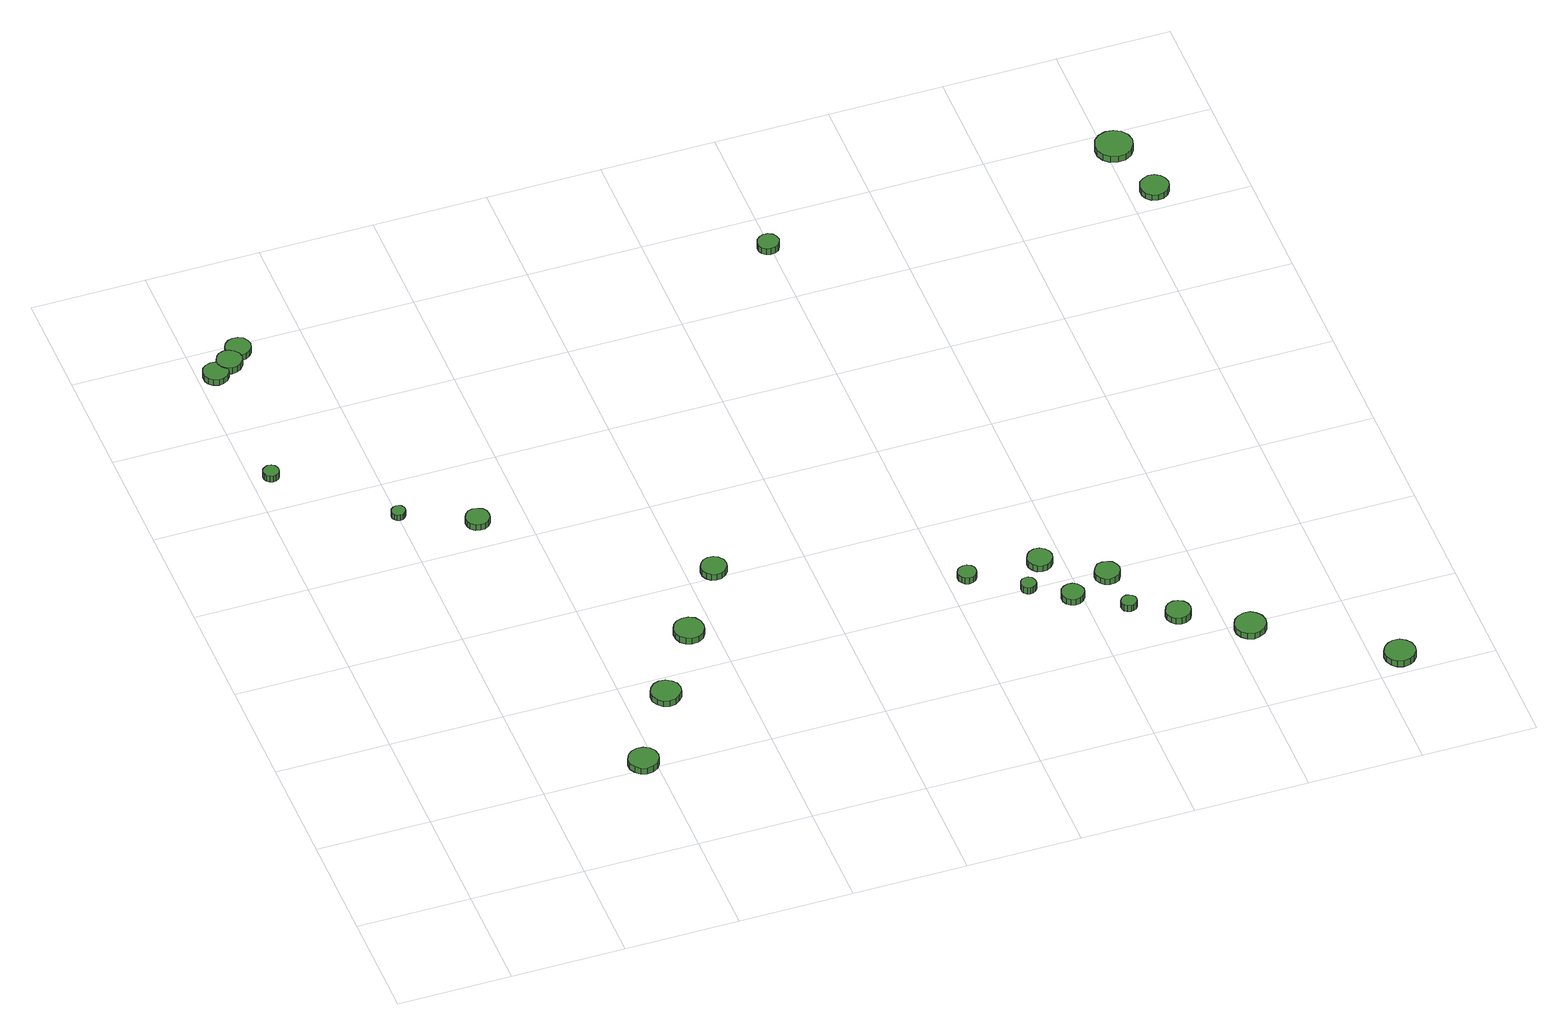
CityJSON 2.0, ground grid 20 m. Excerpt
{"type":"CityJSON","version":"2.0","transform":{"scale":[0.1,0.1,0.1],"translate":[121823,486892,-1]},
"CityObjects":{
"tree1":{"type":"SolitaryVegetationObject","attributes":{"function":"something"},"geometry":[{"type":"MultiSurface","lod":"1","boundaries":[[[0,1,2,3,4,5,6,7,8,9,10,11,12,13,14]],[[15,16,17,18,19,20,21,22,23,24,25,26,27,28,29]],[[0,29,28,1]],[[1,28,27,2]],[[2,27,26,3]],[[3,26,25,4]],[[4,25,24,5]],[[5,24,23,6]],[[6,23,22,7]],[[7,22,21,8]],[[8,21,20,9]],[[9,20,19,10]],[[10,19,18,11]],[[11,18,17,12]],[[12,17,16,13]],[[13,16,15,14]],[[14,15,29,0]]]}]},
"tree2":{"type":"SolitaryVegetationObject","attributes":{"function":"something"},"geometry":[{"type":"MultiSurface","lod":"1","boundaries":[[[30,31,32,33,34,35,36,37,38,39,40,41,42,43,44]],[[45,46,47,48,49,50,51,52,53,54,55,56,57,58,59]],[[30,59,58,31]],[[31,58,57,32]],[[32,57,56,33]],[[33,56,55,34]],[[34,55,54,35]],[[35,54,53,36]],[[36,53,52,37]],[[37,52,51,38]],[[38,51,50,39]],[[39,50,49,40]],[[40,49,48,41]],[[41,48,47,42]],[[42,47,46,43]],[[43,46,45,44]],[[44,45,59,30]]]}]},
"tree3":{"type":"SolitaryVegetationObject","attributes":{"function":"something"},"geometry":[{"type":"MultiSurface","lod":"1","boundaries":[[[60,61,62,63,64,65,66,67,68,69,70,71,72,73,74]],[[75,76,77,78,79,80,81,82,83,84,85,86,87,88,89]],[[60,89,88,61]],[[61,88,87,62]],[[62,87,86,63]],[[63,86,85,64]],[[64,85,84,65]],[[65,84,83,66]],[[66,83,82,67]],[[67,82,81,68]],[[68,81,80,69]],[[69,80,79,70]],[[70,79,78,71]],[[71,78,77,72]],[[72,77,76,73]],[[73,76,75,74]],[[74,75,89,60]]]}]},
"tree4":{"type":"SolitaryVegetationObject","attributes":{"function":"something"},"geometry":[{"type":"MultiSurface","lod":"1","boundaries":[[[90,91,92,93,94,95,96,97,98,99,100,101,102,103,104]],[[105,106,107,108,109,110,111,112,113,114,115,116,117,118,119]],[[90,119,118,91]],[[91,118,117,92]],[[92,117,116,93]],[[93,116,115,94]],[[94,115,114,95]],[[95,114,113,96]],[[96,113,112,97]],[[97,112,111,98]],[[98,111,110,99]],[[99,110,109,100]],[[100,109,108,101]],[[101,108,107,102]],[[102,107,106,103]],[[103,106,105,104]],[[104,105,119,90]]]}]},
"tree5":{"type":"SolitaryVegetationObject","attributes":{"function":"something"},"geometry":[{"type":"MultiSurface","lod":"1","boundaries":[[[120,121,122,123,124,125,126,127,128,129,130,131,132,133,134]],[[135,136,137,138,139,140,141,142,143,144,145,146,147,148,149]],[[120,149,148,121]],[[121,148,147,122]],[[122,147,146,123]],[[123,146,145,124]],[[124,145,144,125]],[[125,144,143,126]],[[126,143,142,127]],[[127,142,141,128]],[[128,141,140,129]],[[129,140,139,130]],[[130,139,138,131]],[[131,138,137,132]],[[132,137,136,133]],[[133,136,135,134]],[[134,135,149,120]]]}]},
"tree6":{"type":"SolitaryVegetationObject","attributes":{"function":"something"},"geometry":[{"type":"MultiSurface","lod":"1","boundaries":[[[150,151,152,153,154,155,156,157,158,159,160,161,162,163,164]],[[165,166,167,168,169,170,171,172,173,174,175,176,177,178,179]],[[150,179,178,151]],[[151,178,177,152]],[[152,177,176,153]],[[153,176,175,154]],[[154,175,174,155]],[[155,174,173,156]],[[156,173,172,157]],[[157,172,171,158]],[[158,171,170,159]],[[159,170,169,160]],[[160,169,168,161]],[[161,168,167,162]],[[162,167,166,163]],[[163,166,165,164]],[[164,165,179,150]]]}]},
"tree7":{"type":"SolitaryVegetationObject","attributes":{"function":"something"},"geometry":[{"type":"MultiSurface","lod":"1","boundaries":[[[180,181,182,183,184,185,186,187,188,189,190,191,192,193,194]],[[195,196,197,198,199,200,201,202,203,204,205,206,207,208,209]],[[180,209,208,181]],[[181,208,207,182]],[[182,207,206,183]],[[183,206,205,184]],[[184,205,204,185]],[[185,204,203,186]],[[186,203,202,187]],[[187,202,201,188]],[[188,201,200,189]],[[189,200,199,190]],[[190,199,198,191]],[[191,198,197,192]],[[192,197,196,193]],[[193,196,195,194]],[[194,195,209,180]]]}]},
"tree8":{"type":"SolitaryVegetationObject","attributes":{"function":"something"},"geometry":[{"type":"MultiSurface","lod":"1","boundaries":[[[210,211,212,213,214,215,216,217,218,219,220,221,222,223,224]],[[225,226,227,228,229,230,231,232,233,234,235,236,237,238,239]],[[210,239,238,211]],[[211,238,237,212]],[[212,237,236,213]],[[213,236,235,214]],[[214,235,234,215]],[[215,234,233,216]],[[216,233,232,217]],[[217,232,231,218]],[[218,231,230,219]],[[219,230,229,220]],[[220,229,228,221]],[[221,228,227,222]],[[222,227,226,223]],[[223,226,225,224]],[[224,225,239,210]]]}]},
"tree9":{"type":"SolitaryVegetationObject","attributes":{"function":"something"},"geometry":[{"type":"MultiSurface","lod":"1","boundaries":[[[240,241,242,243,244,245,246,247,248,249,250,251,252,253,254]],[[255,256,257,258,259,260,261,262,263,264,265,266,267,268,269]],[[240,269,268,241]],[[241,268,267,242]],[[242,267,266,243]],[[243,266,265,244]],[[244,265,264,245]],[[245,264,263,246]],[[246,263,262,247]],[[247,262,261,248]],[[248,261,260,249]],[[249,260,259,250]],[[250,259,258,251]],[[251,258,257,252]],[[252,257,256,253]],[[253,256,255,254]],[[254,255,269,240]]]}]},
"tree10":{"type":"SolitaryVegetationObject","attributes":{"function":"something"},"geometry":[{"type":"MultiSurface","lod":"1","boundaries":[[[270,271,272,273,274,275,276,277,278,279,280,281,282,283,284]],[[285,286,287,288,289,290,291,292,293,294,295,296,297,298,299]],[[270,299,298,271]],[[271,298,297,272]],[[272,297,296,273]],[[273,296,295,274]],[[274,295,294,275]],[[275,294,293,276]],[[276,293,292,277]],[[277,292,291,278]],[[278,291,290,279]],[[279,290,289,280]],[[280,289,288,281]],[[281,288,287,282]],[[282,287,286,283]],[[283,286,285,284]],[[284,285,299,270]]]}]},
"tree11":{"type":"SolitaryVegetationObject","attributes":{"function":"something"},"geometry":[{"type":"MultiSurface","lod":"1","boundaries":[[[300,301,302,303,304,305,306,307,308,309,310,311,312,313,314]],[[315,316,317,318,319,320,321,322,323,324,325,326,327,328,329]],[[300,329,328,301]],[[301,328,327,302]],[[302,327,326,303]],[[303,326,325,304]],[[304,325,324,305]],[[305,324,323,306]],[[306,323,322,307]],[[307,322,321,308]],[[308,321,320,309]],[[309,320,319,310]],[[310,319,318,311]],[[311,318,317,312]],[[312,317,316,313]],[[313,316,315,314]],[[314,315,329,300]]]}]},
"tree12":{"type":"SolitaryVegetationObject","attributes":{"function":"something"},"geometry":[{"type":"MultiSurface","lod":"1","boundaries":[[[330,331,332,333,334,335,336,337,338,339,340,341,342,343,344]],[[345,346,347,348,349,350,351,352,353,354,355,356,357,358,359]],[[330,359,358,331]],[[331,358,357,332]],[[332,357,356,333]],[[333,356,355,334]],[[334,355,354,335]],[[335,354,353,336]],[[336,353,352,337]],[[337,352,351,338]],[[338,351,350,339]],[[339,350,349,340]],[[340,349,348,341]],[[341,348,347,342]],[[342,347,346,343]],[[343,346,345,344]],[[344,345,359,330]]]}]},
"tree13":{"type":"SolitaryVegetationObject","attributes":{"function":"something"},"geometry":[{"type":"MultiSurface","lod":"1","boundaries":[[[360,361,362,363,364,365,366,367,368,369,370,371,372,373,374]],[[375,376,377,378,379,380,381,382,383,384,385,386,387,388,389]],[[360,389,388,361]],[[361,388,387,362]],[[362,387,386,363]],[[363,386,385,364]],[[364,385,384,365]],[[365,384,383,366]],[[366,383,382,367]],[[367,382,381,368]],[[368,381,380,369]],[[369,380,379,370]],[[370,379,378,371]],[[371,378,377,372]],[[372,377,376,373]],[[373,376,375,374]],[[374,375,389,360]]]}]},
"tree14":{"type":"SolitaryVegetationObject","attributes":{"function":"something"},"geometry":[{"type":"MultiSurface","lod":"1","boundaries":[[[390,391,392,393,394,395,396,397,398,399,400,401,402,403,404]],[[405,406,407,408,409,410,411,412,413,414,415,416,417,418,419]],[[390,419,418,391]],[[391,418,417,392]],[[392,417,416,393]],[[393,416,415,394]],[[394,415,414,395]],[[395,414,413,396]],[[396,413,412,397]],[[397,412,411,398]],[[398,411,410,399]],[[399,410,409,400]],[[400,409,408,401]],[[401,408,407,402]],[[402,407,406,403]],[[403,406,405,404]],[[404,405,419,390]]]}]},
"tree15":{"type":"SolitaryVegetationObject","attributes":{"function":"something"},"geometry":[{"type":"MultiSurface","lod":"1","boundaries":[[[420,421,422,423,424,425,426,427,428,429,430,431,432,433,434]],[[435,436,437,438,439,440,441,442,443,444,445,446,447,448,449]],[[420,449,448,421]],[[421,448,447,422]],[[422,447,446,423]],[[423,446,445,424]],[[424,445,444,425]],[[425,444,443,426]],[[426,443,442,427]],[[427,442,441,428]],[[428,441,440,429]],[[429,440,439,430]],[[430,439,438,431]],[[431,438,437,432]],[[432,437,436,433]],[[433,436,435,434]],[[434,435,449,420]]]}]},
"tree16":{"type":"SolitaryVegetationObject","attributes":{"function":"something"},"geometry":[{"type":"MultiSurface","lod":"1","boundaries":[[[450,451,452,453,454,455,456,457,458,459,460,461,462,463,464]],[[465,466,467,468,469,470,471,472,473,474,475,476,477,478,479]],[[450,479,478,451]],[[451,478,477,452]],[[452,477,476,453]],[[453,476,475,454]],[[454,475,474,455]],[[455,474,473,456]],[[456,473,472,457]],[[457,472,471,458]],[[458,471,470,459]],[[459,470,469,460]],[[460,469,468,461]],[[461,468,467,462]],[[462,467,466,463]],[[463,466,465,464]],[[464,465,479,450]]]}]},
"tree17":{"type":"SolitaryVegetationObject","attributes":{"function":"something"},"geometry":[{"type":"MultiSurface","lod":"1","boundaries":[[[480,481,482,483,484,485,486,487,488,489,490,491,492,493,494]],[[495,496,497,498,499,500,501,502,503,504,505,506,507,508,509]],[[480,509,508,481]],[[481,508,507,482]],[[482,507,506,483]],[[483,506,505,484]],[[484,505,504,485]],[[485,504,503,486]],[[486,503,502,487]],[[487,502,501,488]],[[488,501,500,489]],[[489,500,499,490]],[[490,499,498,491]],[[491,498,497,492]],[[492,497,496,493]],[[493,496,495,494]],[[494,495,509,480]]]}]},
"tree18":{"type":"SolitaryVegetationObject","attributes":{"function":"something"},"geometry":[{"type":"MultiSurface","lod":"1","boundaries":[[[510,511,512,513,514,515,516,517,518,519,520,521,522,523,524]],[[525,526,527,528,529,530,531,532,533,534,535,536,537,538,539]],[[510,539,538,511]],[[511,538,537,512]],[[512,537,536,513]],[[513,536,535,514]],[[514,535,534,515]],[[515,534,533,516]],[[516,533,532,517]],[[517,532,531,518]],[[518,531,530,519]],[[519,530,529,520]],[[520,529,528,521]],[[521,528,527,522]],[[522,527,526,523]],[[523,526,525,524]],[[524,525,539,510]]]}]},
"tree19":{"type":"SolitaryVegetationObject","attributes":{"function":"something"},"geometry":[{"type":"MultiSurface","lod":"1","boundaries":[[[540,541,542,543,544,545,546,547,548,549,550,551,552,553,554]],[[555,556,557,558,559,560,561,562,563,564,565,566,567,568,569]],[[540,569,568,541]],[[541,568,567,542]],[[542,567,566,543]],[[543,566,565,544]],[[544,565,564,545]],[[545,564,563,546]],[[546,563,562,547]],[[547,562,561,548]],[[548,561,560,549]],[[549,560,559,550]],[[550,559,558,551]],[[551,558,557,552]],[[552,557,556,553]],[[553,556,555,554]],[[554,555,569,540]]]}]},
"tree20":{"type":"SolitaryVegetationObject","attributes":{"function":"something"},"geometry":[{"type":"MultiSurface","lod":"1","boundaries":[[[570,571,572,573,574,575,576,577,578,579,580,581,582,583,584]],[[585,586,587,588,589,590,591,592,593,594,595,596,597,598,599]],[[570,599,598,571]],[[571,598,597,572]],[[572,597,596,573]],[[573,596,595,574]],[[574,595,594,575]],[[575,594,593,576]],[[576,593,592,577]],[[577,592,591,578]],[[578,591,590,579]],[[579,590,589,580]],[[580,589,588,581]],[[581,588,587,582]],[[582,587,586,583]],[[583,586,585,584]],[[584,585,599,570]]]}]},
"tree21":{"type":"SolitaryVegetationObject","attributes":{"function":"something"},"geometry":[{"type":"MultiSurface","lod":"1","boundaries":[[[600,601,602,603,604,605,606,607,608,609,610,611,612,613,614]],[[615,616,617,618,619,620,621,622,623,624,625,626,627,628,629]],[[600,629,628,601]],[[601,628,627,602]],[[602,627,626,603]],[[603,626,625,604]],[[604,625,624,605]],[[605,624,623,606]],[[606,623,622,607]],[[607,622,621,608]],[[608,621,620,609]],[[609,620,619,610]],[[610,619,618,611]],[[611,618,617,612]],[[612,617,616,613]],[[613,616,615,614]],[[614,615,629,600]]]}]},
"tree22":{"type":"SolitaryVegetationObject","attributes":{"function":"something"},"geometry":[{"type":"MultiSurface","lod":"1","boundaries":[[[630,631,632,633,634,635,636,637,638,639,640,641,642,643,644]],[[645,646,647,648,649,650,651,652,653,654,655,656,657,658,659]],[[630,659,658,631]],[[631,658,657,632]],[[632,657,656,633]],[[633,656,655,634]],[[634,655,654,635]],[[635,654,653,636]],[[636,653,652,637]],[[637,652,651,638]],[[638,651,650,639]],[[639,650,649,640]],[[640,649,648,641]],[[641,648,647,642]],[[642,647,646,643]],[[643,646,645,644]],[[644,645,659,630]]]}]}
},
"vertices":[
[48,1078,24],[47,1083,24],[44,1088,24],[39,1091,24],[33,1092,24],[28,1090,24],[23,1086,24],[21,1081,24],[21,1075,24],[23,1070,24],[28,1066,24],[33,1064,24],[39,1065,24],[44,1068,24],[47,1072,24],[47,1072,11],[44,1068,11],[39,1065,11],[33,1064,11],[28,1066,11],[23,1070,11],[21,1075,11],[21,1081,11],[23,1086,11],[28,1090,11],[33,1092,11],[39,1091,11],[44,1088,11],[47,1083,11],[48,1078,11],
[51,1335,26],[50,1344,26],[44,1351,26],[36,1356,26],[27,1357,26],[18,1354,26],[11,1348,26],[8,1340,26],[8,1330,26],[11,1322,26],[18,1316,26],[27,1313,26],[36,1314,26],[44,1319,26],[50,1326,26],[50,1326,14],[44,1319,14],[36,1314,14],[27,1313,14],[18,1316,14],[11,1322,14],[8,1330,14],[8,1340,14],[11,1348,14],[18,1354,14],[27,1357,14],[36,1356,14],[44,1351,14],[50,1344,14],[51,1335,14],
[406,214,22],[404,225,22],[398,234,22],[388,239,22],[377,240,22],[367,237,22],[359,230,22],[354,220,22],[354,209,22],[359,199,22],[367,192,22],[377,188,22],[388,190,22],[398,195,22],[404,204,22],[404,204,9],[398,195,9],[388,190,9],[377,188,9],[367,192,9],[359,199,9],[354,209,9],[354,220,9],[359,230,9],[367,237,9],[377,240,9],[388,239,9],[398,234,9],[404,225,9],[406,214,9],
[206,898,42],[205,903,42],[202,907,42],[198,909,42],[193,910,42],[188,908,42],[184,905,42],[182,900,42],[182,895,42],[184,891,42],[188,887,42],[193,886,42],[198,886,42],[202,889,42],[205,893,42],[205,893,30],[202,889,30],[198,886,30],[193,886,30],[188,887,30],[184,891,30],[182,895,30],[182,900,30],[184,905,30],[188,908,30],[193,910,30],[198,909,30],[202,907,30],[205,903,30],[206,898,30],
[82,1354,27],[80,1363,27],[74,1370,27],[66,1375,27],[57,1376,27],[48,1373,27],[42,1367,27],[38,1358,27],[38,1349,27],[42,1341,27],[48,1335,27],[57,1332,27],[66,1333,27],[74,1337,27],[80,1345,27],[80,1345,14],[74,1337,14],[66,1333,14],[57,1332,14],[48,1335,14],[42,1341,14],[38,1349,14],[38,1358,14],[42,1367,14],[48,1373,14],[57,1376,14],[66,1375,14],[74,1370,14],[80,1363,14],[82,1354,14],
[106,1379,26],[104,1388,26],[99,1396,26],[91,1400,26],[82,1401,26],[73,1398,26],[66,1392,26],[62,1384,26],[62,1375,26],[66,1366,26],[73,1360,26],[82,1357,26],[91,1358,26],[99,1363,26],[104,1370,26],[104,1370,14],[99,1363,14],[91,1358,14],[82,1357,14],[73,1360,14],[66,1366,14],[62,1375,14],[62,1384,14],[66,1392,14],[73,1398,14],[82,1401,14],[91,1400,14],[99,1396,14],[104,1388,14],[106,1379,14],
[335,848,34],[334,856,34],[329,863,34],[321,867,34],[313,868,34],[305,866,34],[298,860,34],[295,852,34],[295,844,34],[298,836,34],[305,830,34],[313,828,34],[321,828,34],[329,833,34],[334,840,34],[334,840,21],[329,833,21],[321,828,21],[313,828,21],[305,830,21],[298,836,21],[295,844,21],[295,852,21],[298,860,21],[305,866,21],[313,868,21],[321,867,21],[329,863,21],[334,856,21],[335,848,21],
[495,354,24],[493,365,24],[486,373,24],[477,379,24],[466,380,24],[456,377,24],[448,369,24],[443,359,24],[443,349,24],[448,339,24],[456,331,24],[466,328,24],[477,329,24],[486,335,24],[493,343,24],[493,343,12],[486,335,12],[477,329,12],[466,328,12],[456,331,12],[448,339,12],[443,349,12],[443,359,12],[448,369,12],[456,377,12],[466,380,12],[477,379,12],[486,373,12],[493,365,12],[495,354,12],
[580,479,30],[578,490,30],[572,499,30],[562,504,30],[551,505,30],[541,502,30],[533,495,30],[529,485,30],[529,474,30],[533,464,30],[541,457,30],[551,453,30],[562,454,30],[572,460,30],[578,469,30],[578,469,17],[572,460,17],[562,454,17],[551,453,17],[541,457,17],[533,464,17],[529,474,17],[529,485,17],[533,495,17],[541,502,17],[551,505,17],[562,504,17],[572,499,17],[578,490,17],[580,479,17],
[664,602,36],[662,611,36],[656,619,36],[648,623,36],[639,624,36],[630,621,36],[624,615,36],[620,607,36],[620,597,36],[624,589,36],[630,583,36],[639,580,36],[648,581,36],[656,586,36],[662,593,36],[662,593,23],[656,586,23],[648,581,23],[639,580,23],[630,583,23],[624,589,23],[620,597,23],[620,607,23],[624,615,23],[630,621,23],[639,624,23],[648,623,23],[656,619,23],[662,611,23],[664,602,23],
[1048,449,34],[1047,456,34],[1043,461,34],[1037,465,34],[1030,465,34],[1024,463,34],[1019,459,34],[1016,453,34],[1016,446,34],[1019,440,34],[1024,435,34],[1030,433,34],[1037,434,34],[1043,437,34],[1047,443,34],[1047,443,21],[1043,437,21],[1037,434,21],[1030,433,21],[1024,435,21],[1019,440,21],[1016,446,21],[1016,453,21],[1019,459,21],[1024,463,21],[1030,465,21],[1037,465,21],[1043,461,21],[1047,456,21],[1048,449,21],
[1132,391,33],[1131,396,33],[1128,401,33],[1123,404,33],[1117,404,33],[1112,403,33],[1108,399,33],[1106,394,33],[1106,388,33],[1108,383,33],[1112,379,33],[1117,377,33],[1123,378,33],[1128,381,33],[1131,385,33],[1131,385,20],[1128,381,20],[1123,378,20],[1117,377,20],[1112,379,20],[1108,383,20],[1106,388,20],[1106,394,20],[1108,399,20],[1112,403,20],[1117,404,20],[1123,404,20],[1128,401,20],[1131,396,20],[1132,391,20],
[1201,347,32],[1199,355,32],[1194,362,32],[1187,366,32],[1179,367,32],[1171,364,32],[1165,359,32],[1162,351,32],[1162,343,32],[1165,335,32],[1171,330,32],[1179,327,32],[1187,328,32],[1194,332,32],[1199,339,32],[1199,339,19],[1194,332,19],[1187,328,19],[1179,327,19],[1171,330,19],[1165,335,19],[1162,343,19],[1162,351,19],[1165,359,19],[1171,364,19],[1179,367,19],[1187,366,19],[1194,362,19],[1199,355,19],[1201,347,19],
[1179,443,33],[1177,452,33],[1172,459,33],[1164,464,33],[1155,465,33],[1146,462,33],[1140,456,33],[1136,447,33],[1136,438,33],[1140,430,33],[1146,424,33],[1155,421,33],[1164,422,33],[1172,427,33],[1177,434,33],[1177,434,20],[1172,427,20],[1164,422,20],[1155,421,20],[1146,424,20],[1140,430,20],[1136,438,20],[1136,447,20],[1140,456,20],[1146,462,20],[1155,465,20],[1164,464,20],[1172,459,20],[1177,452,20],[1179,443,20],
[1275,295,32],[1274,301,32],[1270,305,32],[1265,308,32],[1260,309,32],[1254,307,32],[1250,303,32],[1248,298,32],[1248,292,32],[1250,287,32],[1254,284,32],[1260,282,32],[1265,282,32],[1270,285,32],[1274,290,32],[1274,290,19],[1270,285,19],[1265,282,19],[1260,282,19],[1254,284,19],[1250,287,19],[1248,292,19],[1248,298,19],[1250,303,19],[1254,307,19],[1260,309,19],[1265,308,19],[1270,305,19],[1274,301,19],[1275,295,19],
[1274,377,32],[1272,385,32],[1267,393,32],[1259,397,32],[1250,398,32],[1241,396,32],[1235,389,32],[1231,381,32],[1231,372,32],[1235,364,32],[1241,358,32],[1250,355,32],[1259,356,32],[1267,360,32],[1272,368,32],[1272,368,19],[1267,360,19],[1259,356,19],[1250,355,19],[1241,358,19],[1235,364,19],[1231,372,19],[1231,381,19],[1235,389,19],[1241,396,19],[1250,398,19],[1259,397,19],[1267,393,19],[1272,385,19],[1274,377,19],
[1015,1326,25],[1013,1334,25],[1009,1340,25],[1002,1344,25],[994,1345,25],[987,1342,25],[981,1337,25],[978,1330,25],[978,1322,25],[981,1315,25],[987,1310,25],[994,1308,25],[1002,1309,25],[1009,1312,25],[1013,1319,25],[1013,1319,12],[1009,1312,12],[1002,1309,12],[994,1308,12],[987,1310,12],[981,1315,12],[978,1322,12],[978,1330,12],[981,1337,12],[987,1342,12],[994,1345,12],[1002,1344,12],[1009,1340,12],[1013,1334,12],[1015,1326,12],
[1352,246,33],[1350,255,33],[1345,262,33],[1337,267,33],[1328,268,33],[1319,265,33],[1313,259,33],[1309,250,33],[1309,241,33],[1313,233,33],[1319,227,33],[1328,224,33],[1337,225,33],[1345,230,33],[1350,237,33],[1350,237,20],[1345,230,20],[1337,225,20],[1328,224,20],[1319,227,20],[1313,233,20],[1309,241,20],[1309,250,20],[1313,259,20],[1319,265,20],[1328,268,20],[1337,267,20],[1345,262,20],[1350,255,20],[1352,246,20],
[1458,175,33],[1456,186,33],[1449,195,33],[1440,201,33],[1429,202,33],[1418,198,33],[1410,191,33],[1405,181,33],[1405,170,33],[1410,159,33],[1418,152,33],[1429,148,33],[1440,150,33],[1449,155,33],[1456,164,33],[1456,164,21],[1449,155,21],[1440,150,21],[1429,148,21],[1418,152,21],[1410,159,21],[1405,170,21],[1405,181,21],[1410,191,21],[1418,198,21],[1429,202,21],[1440,201,21],[1449,195,21],[1456,186,21],[1458,175,21],
[1669,30,32],[1667,41,32],[1660,50,32],[1651,56,32],[1639,57,32],[1629,53,32],[1621,46,32],[1616,36,32],[1616,25,32],[1621,14,32],[1629,7,32],[1639,3,32],[1651,5,32],[1660,10,32],[1667,19,32],[1667,19,19],[1660,10,19],[1651,5,19],[1639,3,19],[1629,7,19],[1621,14,19],[1616,25,19],[1616,36,19],[1621,46,19],[1629,53,19],[1639,57,19],[1651,56,19],[1660,50,19],[1667,41,19],[1669,30,19],
[1669,1242,24],[1667,1252,24],[1661,1260,24],[1652,1266,24],[1642,1267,24],[1632,1263,24],[1624,1257,24],[1620,1247,24],[1620,1237,24],[1624,1227,24],[1632,1220,24],[1642,1217,24],[1652,1218,24],[1661,1223,24],[1667,1232,24],[1667,1232,12],[1661,1223,12],[1652,1218,12],[1642,1217,12],[1632,1220,12],[1624,1227,12],[1620,1237,12],[1620,1247,12],[1624,1257,12],[1632,1263,12],[1642,1267,12],[1652,1266,12],[1661,1260,12],[1667,1252,12],[1669,1242,12],
[1647,1358,25],[1644,1371,25],[1636,1382,25],[1624,1389,25],[1611,1390,25],[1598,1386,25],[1588,1377,25],[1583,1364,25],[1583,1351,25],[1588,1339,25],[1598,1330,25],[1611,1326,25],[1624,1327,25],[1636,1334,25],[1644,1345,25],[1644,1345,12],[1636,1334,12],[1624,1327,12],[1611,1326,12],[1598,1330,12],[1588,1339,12],[1583,1351,12],[1583,1364,12],[1588,1377,12],[1598,1386,12],[1611,1390,12],[1624,1389,12],[1636,1382,12],[1644,1371,12],[1647,1358,12]
]}
